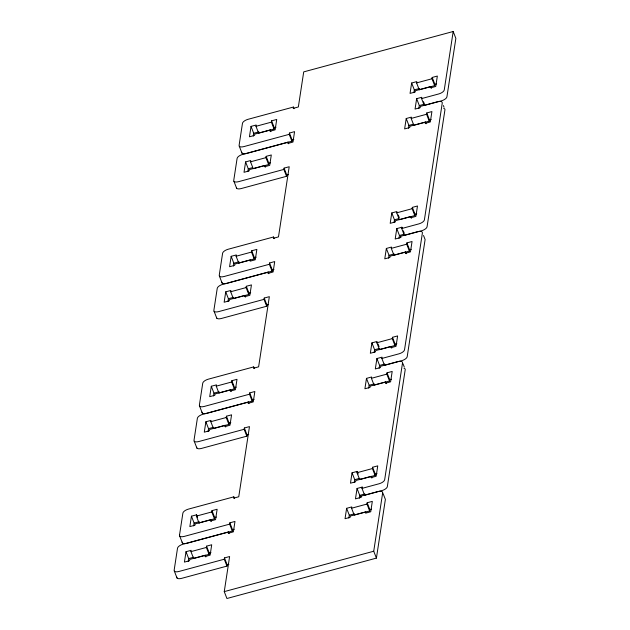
<?xml version="1.0" encoding="UTF-8"?>
<svg xmlns="http://www.w3.org/2000/svg" width="630" height="630" viewBox="0 0 630 630"><rect width="100%" height="100%" fill="white"/><g stroke="black" fill="none" stroke-linecap="round" stroke-linejoin="round"><path stroke-width="0.94" d="M179.503 535.193L182.881 513.103A5.457 2.347 -21.2 0 1 188.417 509.119L233.817 496.857L234.455 498.495M205.183 555.25L204.978 556.55L210.121 555.156L211.711 544.761L206.569 546.155L209.239 553.038L209.042 554.337L193.623 558.503L190.953 551.62L191.15 550.321L186.007 551.707L184.425 562.102L189.559 560.716L189.764 559.416L205.183 555.25L205.845 556.967M197.584 517.387L196.584 514.804L191.441 516.191L189.851 526.585L194.993 525.199L195.19 523.9L210.609 519.734L211.278 521.451M225.044 425.313L224.847 426.612L229.982 425.226L231.572 414.831L226.43 416.217L229.107 423.1L228.903 424.399L213.483 428.565L210.814 421.683L211.018 420.383L205.876 421.777L204.285 432.172L209.428 430.778L209.625 429.479L225.044 425.313L225.713 427.038M230.47 389.797L230.273 391.096L235.415 389.71L237.006 379.315L231.864 380.701L234.533 387.592L234.336 388.891L218.917 393.057L216.248 386.166L216.444 384.867L211.302 386.261L209.719 396.656L214.854 395.262L215.05 393.963L230.47 389.797L231.139 391.521M244.905 295.383L244.708 296.683L249.85 295.297L251.441 284.902L246.298 286.288L248.968 293.17L248.771 294.47L233.352 298.636L230.682 291.753L230.879 290.454L225.737 291.84L224.146 302.235L229.288 300.849L229.485 299.549L244.905 295.383L245.574 297.1M231.171 256.323L229.58 266.718L234.722 265.332L234.919 264.033L250.338 259.867L250.141 261.166L255.276 259.78L256.867 249.386L251.724 250.772L251.527 252.071L254.197 258.954L238.778 263.12L236.108 256.237L236.305 254.937L231.171 256.323L233.84 263.214L233.407 266.049M253.213 168.706L250.543 161.815L250.74 160.516L245.605 161.91L244.015 172.305L249.157 170.911L249.354 169.612L264.773 165.446L265.443 167.171M270.199 129.938L270.002 131.237L275.145 129.843L276.727 119.448L271.593 120.842L274.263 127.725L274.066 129.024L258.647 133.19L255.977 126.307L256.174 125.008L251.031 126.394L249.441 136.789L254.583 135.403L254.78 134.103L270.199 129.938L270.868 131.654M188.244 561.424L188.685 558.59L186.007 551.707M193.678 525.908L194.111 523.073L191.441 516.191M208.113 431.495L208.546 428.66L205.876 421.777M213.539 395.979L213.972 393.144L211.302 386.261M227.973 301.557L228.407 298.722L225.737 291.84M247.842 171.628L248.275 168.793L245.605 161.91M253.268 136.112L253.701 133.276L251.031 126.394M210.609 519.734L210.412 521.034L215.547 519.648L217.137 509.253L212.003 510.639L214.673 517.521L214.468 518.821L199.048 522.987L196.379 516.104L196.584 514.804M199.048 522.987L199.253 521.687M213.483 428.565L213.688 427.266M238.778 263.12L238.975 261.82L233.84 263.214M209.042 554.337L206.372 547.454L206.569 546.155M214.468 518.821L211.798 511.938L212.003 510.639M228.903 424.399L226.233 417.517L226.43 416.217M234.336 388.891L231.667 382L231.864 380.701M248.771 294.47L246.102 287.587L246.298 286.288M264.773 165.446L264.576 166.745L269.711 165.359L271.302 154.964L266.159 156.35L265.962 157.65L268.632 164.54L254.118 168.462M274.066 129.024L271.396 122.141L271.593 120.842M254.197 258.954L254.394 257.654L251.724 250.772M268.632 164.54L268.829 163.241L266.159 156.35M176.81 577.159A5.457 2.347 -21.2 0 0 181.55 578.372L226.95 566.102L224.28 559.22L224.477 557.92L229.619 556.534L224.256 591.617L226.926 598.5L376.409 558.117L385.347 499.645A5.449 2.347 -21.2 0 0 385.135 498.787L383.127 493.621M224.28 559.22L178.881 571.489A5.457 2.347 -21.2 0 1 174.14 570.276L177.518 548.187A5.457 2.347 -21.2 0 1 183.054 544.202L228.454 531.933L228.257 533.232L233.391 531.846L234.982 521.451L229.84 522.837L229.643 524.136L232.312 531.027L186.913 543.288A5.457 2.347 -21.2 0 1 182.172 542.083M233.817 496.857L233.62 498.157L238.754 496.763L249.48 426.605L244.345 427.99L244.149 429.29L246.818 436.173L201.411 448.442A5.457 2.347 -21.2 0 1 196.67 447.229M244.149 429.29L198.741 441.551A5.457 2.347 -21.2 0 1 194.001 440.346L197.379 418.257A5.457 2.347 -21.2 0 1 202.915 414.272L248.314 402.003L248.118 403.302L253.26 401.916L254.851 391.521L249.708 392.907L249.511 394.207L252.181 401.089L206.782 413.359A5.457 2.347 -21.2 0 1 202.033 412.146M249.511 394.207L204.104 406.476A5.457 2.347 -21.2 0 1 199.363 405.263L202.742 383.174A5.457 2.347 -21.2 0 1 208.278 379.189L253.677 366.92L253.48 368.219L258.623 366.833L269.349 296.667L264.206 298.061L264.009 299.36L266.679 306.243L221.28 318.504A5.457 2.347 -21.2 0 1 216.539 317.3M264.009 299.36L218.61 311.622A5.457 2.347 -21.2 0 1 213.861 310.409L217.24 288.327A5.457 2.347 -21.2 0 1 222.784 284.335L268.183 272.073L267.978 273.373L273.121 271.979L274.712 261.584L269.569 262.978L269.372 264.277L272.042 271.16L227.588 283.169M269.372 264.277L223.973 276.538A5.457 2.347 -21.2 0 1 219.232 275.334L222.603 253.244A5.457 2.347 -21.2 0 1 228.147 249.252L273.546 236.99L273.349 238.29L278.484 236.896L289.209 166.737L284.075 168.123L283.87 169.423L286.54 176.305L241.14 188.575A5.457 2.347 -21.2 0 1 236.4 187.362M283.87 169.423L238.471 181.692A5.457 2.347 -21.2 0 1 233.73 180.479L237.108 158.39A5.457 2.347 -21.2 0 1 242.644 154.405L288.044 142.136L287.847 143.435L292.989 142.049L294.572 131.654L289.438 133.04L289.233 134.34L291.911 141.222L246.503 153.492A5.457 2.347 -21.2 0 1 241.762 152.279M289.233 134.34L243.834 146.609A5.457 2.347 -21.2 0 1 239.093 145.396L242.471 123.307A5.457 2.347 -21.2 0 1 248.007 119.322L293.407 107.053L293.21 108.352L298.352 106.966L303.715 71.883L453.19 31.5L455.86 38.383L446.922 96.855A5.449 2.347 -21.2 0 1 441.386 100.839L424.25 105.47L421.58 98.587L421.785 97.288L416.643 98.674L415.052 109.069L420.194 107.683L420.391 106.383L437.527 101.753A5.449 2.347 -21.2 0 1 442.268 102.966L424.392 219.901A5.449 2.347 -21.2 0 1 418.856 223.886L401.719 228.517L404.389 235.4L421.525 230.777A5.449 2.347 -21.2 0 0 427.061 226.784L444.938 109.848A5.449 2.347 -21.2 0 0 443.717 108.415M226.95 566.102L227.147 564.803L224.477 557.92M232.312 531.027L232.517 529.728L229.84 522.837M246.818 436.173L247.015 434.873L244.345 427.99M252.181 401.089L252.378 399.79L249.708 392.907M266.679 306.243L266.876 304.944L264.206 298.061M272.042 271.16L272.239 269.861L269.569 262.978M286.54 176.305L286.745 175.006L284.075 168.123M291.911 141.222L292.107 139.923L289.438 133.04M346.626 508.315L345.035 518.71L350.178 517.317L350.375 516.017L365.794 511.851L365.597 513.151L370.739 511.765L372.322 501.37L367.188 502.756L366.983 504.055L369.652 510.946L354.241 515.112L351.564 508.221L351.768 506.922L346.626 508.315L349.296 515.198L348.863 518.033M358.194 473.988L357.194 471.413L352.052 472.799L350.469 483.194L355.603 481.808L355.808 480.509L371.227 476.343L371.889 478.06M385.654 381.922L385.458 383.221L390.6 381.835L392.191 371.44L387.048 372.826L389.718 379.709L389.521 381.008L374.102 385.174L371.432 378.291L371.629 376.992L366.487 378.378L364.904 388.773L370.038 387.387L370.243 386.088L385.654 381.922L386.324 383.646M391.088 346.405L390.891 347.705L396.026 346.319L397.617 335.924L392.482 337.31L395.152 344.193L394.947 345.492L379.528 349.658L376.858 342.775L377.063 341.476L371.92 342.87L370.33 353.257L375.472 351.871L375.669 350.571L391.088 346.405L391.758 348.13M405.523 251.992L405.326 253.291L410.461 251.898L412.051 241.503L406.909 242.897L409.587 249.779L409.382 251.079L393.963 255.244L391.293 248.362L391.498 247.062L386.355 248.448L384.765 258.843L389.907 257.457L390.104 256.158L405.523 251.992L406.192 253.709M399.396 219.728L396.727 212.845L396.924 211.546L391.781 212.932L390.198 223.327L395.333 221.941L395.53 220.642L410.949 216.476L411.618 218.193M425.384 122.055L425.187 123.354L430.329 121.968L431.92 111.573L426.778 112.959L429.447 119.842L429.251 121.141L413.831 125.307L411.162 118.424L411.358 117.125L406.216 118.519L404.625 128.914L409.768 127.52L409.965 126.221L425.384 122.055L426.053 123.779M430.818 86.538L430.621 87.838L435.755 86.452L437.346 76.057L432.204 77.443L434.873 84.333L434.676 85.633L419.257 89.799L416.587 82.908L416.784 81.609L411.65 83.002L410.059 93.397L415.202 92.004L415.398 90.704L430.818 86.538L431.487 88.263M354.296 482.517L354.729 479.682L352.052 472.799M368.723 388.104L369.156 385.269L366.487 378.378M374.157 352.587L374.59 349.752L371.92 342.87M388.592 258.166L389.025 255.331L386.355 248.448M394.018 222.65L394.451 219.815L391.781 212.932M408.453 128.237L408.886 125.401L406.216 118.519M413.886 92.72L414.32 89.885L411.65 83.002M371.227 476.343L371.023 477.642L376.165 476.248L377.756 465.853L372.613 467.247L375.283 474.13L375.086 475.43L359.667 479.595L356.997 472.713L357.194 471.413M362.636 488.234L362.187 487.084L357.052 488.47L355.462 498.865L360.604 497.48L360.801 496.18L377.929 491.55A5.449 2.347 -21.2 0 1 382.678 492.762M423.525 235.478L424.856 238.92A5.449 2.347 -21.2 0 1 425.077 239.778L407.193 356.722A5.449 2.347 -21.2 0 1 401.656 360.707L384.528 365.337L381.859 358.454L382.056 357.155L376.913 358.541L375.322 368.936L380.465 367.55L380.662 366.25L397.798 361.62A5.449 2.347 -21.2 0 1 402.538 362.825L384.662 479.769A5.449 2.347 -21.2 0 1 379.126 483.753L361.99 488.384L364.66 495.267L381.796 490.636A5.449 2.347 -21.2 0 0 387.332 486.651L405.208 369.716A5.449 2.347 -21.2 0 0 403.988 368.282M402.365 228.367L401.916 227.217L396.782 228.611L395.191 239.006L400.326 237.612L400.53 236.313L417.659 231.682A5.449 2.347 -21.2 0 1 422.407 232.895L404.523 349.839A5.449 2.347 -21.2 0 1 398.987 353.824L381.859 358.454M359.667 479.595L359.864 478.296M359.289 498.196L359.722 495.361L357.052 488.47M379.15 368.259L379.583 365.424L376.913 358.541M399.018 238.329L399.452 235.494L396.782 228.611M418.879 108.391L419.312 105.556L416.643 98.674M361.99 488.384L362.187 487.084M401.719 228.517L401.916 227.217M364.66 495.267L364.857 493.967L359.722 495.361M375.086 475.43L372.417 468.547L372.613 467.247M389.521 381.008L386.851 374.125L387.048 372.826M394.947 345.492L392.277 338.609L392.482 337.31M409.382 251.079L406.712 244.196L406.909 242.897M410.949 216.476L410.752 217.775L415.894 216.381L417.485 205.986L412.343 207.38L412.146 208.68L414.816 215.562L400.302 219.484M429.251 121.141L426.581 114.258L426.778 112.959M434.676 85.633L432.007 78.742L432.204 77.443M369.652 510.946L369.857 509.646L367.188 502.756M414.816 215.562L415.012 214.263L412.343 207.38M376.409 558.117L373.732 551.234L382.678 492.762M453.19 31.5L444.252 89.972A5.449 2.347 -21.2 0 1 438.716 93.957L421.58 98.587M255.977 126.307L271.396 122.141M416.587 82.908L432.007 78.742M253.701 133.276L258.843 131.89M274.263 127.725L275.971 127.26M414.32 89.885L419.454 88.499M434.873 84.333L436.59 83.869M292.107 139.923L293.816 139.466M419.312 105.556L424.455 104.171L423.502 101.713M250.543 161.815L265.962 157.65M411.162 118.424L426.581 114.258M248.275 168.793L252.559 167.635M268.829 163.241L270.546 162.776M408.886 125.401L413.17 124.244M429.447 119.842L431.164 119.385M286.745 175.006L288.453 174.541M236.108 256.237L251.527 252.071M396.727 212.845L412.146 208.68M254.394 257.654L256.111 257.19M394.451 219.815L398.735 218.657M415.012 214.263L416.729 213.798M272.239 269.861L273.955 269.396M399.452 235.494L403.735 234.336M230.682 291.753L246.102 287.587M391.293 248.362L406.712 244.196M228.407 298.722L233.549 297.336M248.968 293.17L250.685 292.706M389.025 255.331L394.167 253.945M409.587 249.779L411.295 249.315M266.876 304.944L268.593 304.479M216.248 386.166L231.667 382M376.858 342.775L392.277 338.609M213.972 393.144L219.114 391.758M234.533 387.592L236.25 387.127M374.59 349.752L379.732 348.358M395.152 344.193L396.861 343.736M252.378 399.79L254.087 399.325M379.583 365.424L384.725 364.038M210.814 421.683L226.233 417.517M371.432 378.291L386.851 374.125M208.546 428.66L212.83 427.502M229.107 423.1L230.816 422.643M369.156 385.269L374.299 383.875M389.718 379.709L391.435 379.244M247.015 434.873L248.724 434.409M196.379 516.104L211.798 511.938M356.997 472.713L372.417 468.547M194.111 523.073L198.395 521.916M214.673 517.521L216.381 517.057M354.729 479.682L359.005 478.524M375.283 474.13L377 473.666M229.643 524.136L184.244 536.406A5.457 2.347 -21.2 0 1 179.503 535.193M232.517 529.728L234.226 529.263M190.953 551.62L206.372 547.454M351.564 508.221L366.983 504.055M188.685 558.59L193.82 557.203M209.239 553.038L210.956 552.573M349.296 515.198L354.438 513.812M369.857 509.646L371.566 509.182M227.147 564.803L228.863 564.346M224.256 591.617L373.732 551.234M443.386 105.549L444.055 107.265M398.255 214.987L399.262 217.57M403.318 230.824L404.271 233.281M400.53 236.313L400.971 237.463M402.995 363.691L404.326 367.132M293.407 107.053L294.045 108.699M378.063 344.059L379.063 346.642M288.044 142.136L288.682 143.774M239.305 146.255L241.975 153.137M273.546 236.99L274.176 238.628M360.801 496.18L361.242 497.33M233.943 181.338L236.612 188.22M268.183 272.073L268.813 273.711M219.445 276.192L222.114 283.075M253.677 366.92L254.315 368.558M214.082 311.275L216.751 318.158M248.314 402.003L248.952 403.641M199.584 406.122L202.254 413.004M194.221 441.205L196.891 448.087M228.454 531.933L229.092 533.578M179.715 536.051L182.385 542.942M174.352 571.134L177.022 578.017M226.643 283.421A5.457 2.347 -21.2 0 1 221.902 282.216"/></g></svg>
